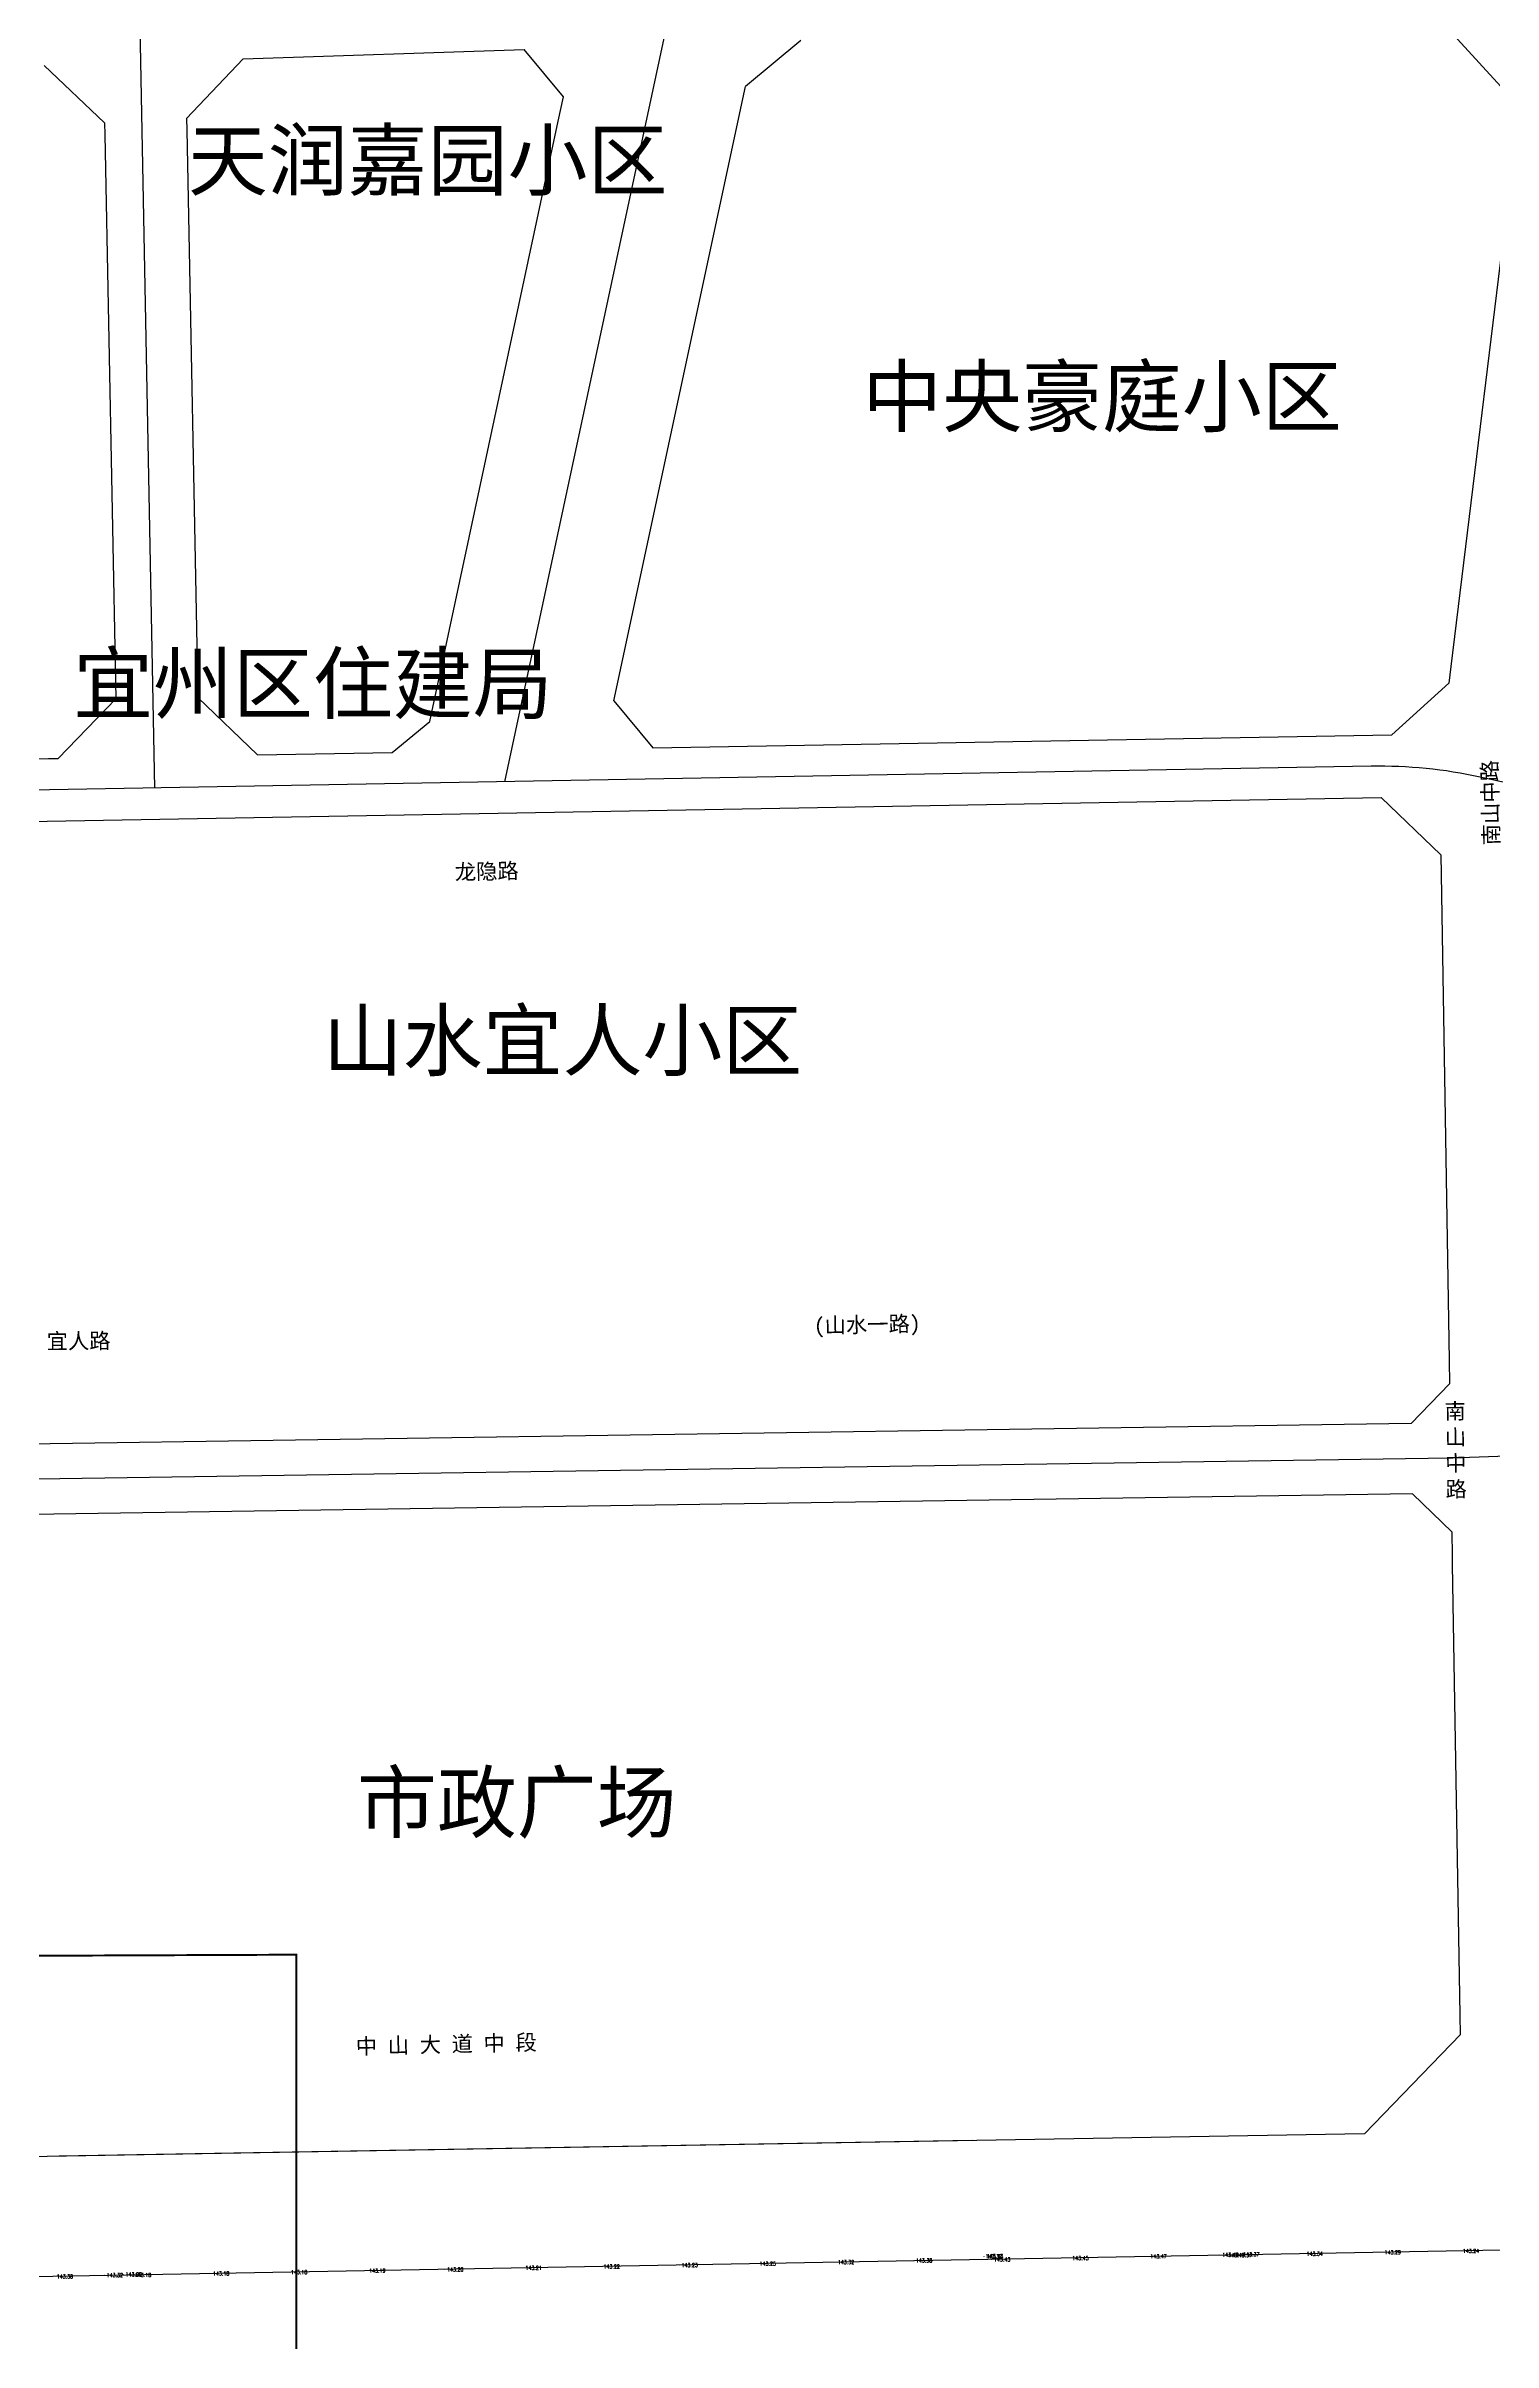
# Model space of a CAD drawing. Extents: x 529262 to 576451, y 2694391 to 2717535.
# Drawn here: x 564003 to 564374, y 2709619 to 2710207 of the extents above; entities that cross this region are included whole.
import ezdxf
from ezdxf.enums import TextEntityAlignment as Align
from ezdxf.xclip import XClip

# ---------------------------------------------------------------- set-up
doc = ezdxf.new("R2010")
doc.units = 0
doc.header["$XCLIPFRAME"] = 0
for name, color, linetype in [('GCD', 8, 'Continuous'), ('PP-COM', 7, 'Continuous'), ('RD-中线', 40, 'Continuous'), ('RD-红线', 7, 'Continuous'), ('RD-路名', 7, 'Continuous'), ('地块名称', 1, 'Continuous')]:
    doc.layers.add(name, color=color, linetype=linetype)
doc.styles.add('HZ', font='rs.shx', dxfattribs={"width": 0.8, "bigfont": 'hztxt.shx'})
doc.styles.add('STYLE1', font='simhei.ttf')
doc.styles.add('黑体', font='simhei.ttf')

# ---------------------------------------------------------------- blocks, each defined once
blk = doc.blocks.new('A$C19FD0107')
at = {"layer": 'RD-中线', "color": 8, "linetype": 'Continuous', "flags": 128}
for points in [[(-6877.29, 15628.22), (-6832.92, 15835.55)], [(-6970.87, 15830.51), (-6966.93, 15626.62)]]:
    blk.add_lwpolyline(points, dxfattribs=at)
at = {"layer": 'RD-中线', "color": 8, "linetype": 'Continuous'}
for points in [[(-6145.95, 15629.53), (-6583.68, 15623.04, -0.057862), (-6611.22, 15625.82), (-6627.55, 15629.41, 0.058625), (-6655.45, 15632.19), (-7132.06, 15623.67)], [(-5280.17, 15276.46), (-7574.88, 15234.77, -0.04855), (-7632.83, 15239.35), (-9762.37, 15617.81)], [(-6142.76, 15464.03), (-6599.13, 15456.2, 0.004476), (-6601.28, 15456.14), (-6632.72, 15455.04, -0.005032), (-6635.13, 15454.98), (-7129.07, 15447.59)]]:
    blk.add_lwpolyline(points, format="xyb", dxfattribs=at)
at = {"layer": 'RD-红线', "color": 8, "linetype": 'Continuous'}
for points in [[(-6617.55, 15801.19), (-6638.07, 15823.6, 0.460299)], [(-6801.49, 15818.15), (-6815.66, 15806.3, 0.344372)], [(-6979.73, 15796.99), (-6995.22, 15811.69, 0.418317)], [(-6944.25, 15813.39), (-6958.74, 15798.11, 0.410122)], [(-6862.24, 15803.7), (-6872.35, 15815.79, 0.487683)], [(-6650.19, 15640.28), (-6635.57, 15653.46, 0.373987)], [(-6991.6, 15634.18), (-6976.87, 15649.47, 0.41465)], [(-6955.87, 15649.8), (-6940.61, 15635.09, 0.413778)], [(-6849.33, 15648.99), (-6839.37, 15636.9, 0.482902)], [(-6906.1, 15635.71), (-6896.5, 15643.62, 0.348707)], [(-6637.61, 15609.48), (-6652.87, 15624.23, 0.414626)], [(-6645.23, 15463.83), (-6635.38, 15473.99, 0.414657)], [(-6634.75, 15435.99), (-6644.9, 15445.83, 0.413771)], [(-6657.19, 15281.9), (-6632.63, 15307.31, 0.413945)]]:
    blk.add_lwpolyline(points, format="xyb", dxfattribs=at)
at = {"layer": 'RD-红线', "color": 8, "linetype": 'Continuous', "flags": 128}
for points in [[(-6944.25, 15813.39), (-6872.35, 15815.79)], [(-6849.33, 15648.99), (-6815.66, 15806.3)], [(-6896.5, 15643.62), (-6863.57, 15797.44), (-6862.24, 15803.7)], [(-6617.55, 15801.19), (-6618.26, 15795.39), (-6635.05, 15657.78), (-6635.57, 15653.46)], [(-6979.73, 15796.99), (-6979.67, 15793.94), (-6976.87, 15649.47)], [(-6958.74, 15798.11), (-6958.69, 15795.15), (-6955.87, 15649.8)], [(-6839.37, 15636.9), (-6650.19, 15640.28)], [(-6940.61, 15635.09), (-6906.1, 15635.71)], [(-7110.19, 15632.07), (-7104.87, 15632.16), (-6994.1, 15634.14), (-6991.6, 15634.18)], [(-7109.93, 15616.07), (-6652.87, 15624.23)], [(-6637.61, 15609.48), (-6637.52, 15604.48), (-6635.47, 15480), (-6635.38, 15473.99)], [(-6632.63, 15307.31), (-6632.71, 15312.3), (-6634.53, 15422.71), (-6634.61, 15427.71), (-6634.65, 15430), (-6634.75, 15435.99)], [(-6657.19, 15281.9), (-6662.19, 15281.81), (-7088.74, 15274.4), (-7089.12, 15274.39)], [(-6991.36, 15276.22), (-6757.63, 15280.28)]]:
    blk.add_lwpolyline(points, dxfattribs=at)
at = {"layer": 'RD-红线', "color": 8, "flags": 128}
for points in [[(-6645.23, 15463.83), (-7102.26, 15457), (-7107.25, 15456.92)], [(-6644.9, 15445.83), (-7106.9, 15438.92)]]:
    blk.add_lwpolyline(points, dxfattribs=at)
blk = doc.blocks.new('GC200')
at = {"linetype": 'Continuous', "const_width": 0.2, "flags": 128}
blk.add_lwpolyline([(-0.1, 0, 1), (0.1, 0, 1)], format="xyb", close=True, dxfattribs=at)

msp = doc.modelspace()

# ---------------------------------------------------------------- linework, layer by layer
at = {"const_width": 0.5}
msp.add_lwpolyline([(563442.786, 2709779.28), (563289.883, 2709779.107), (563289.942, 2709207.494), (563821.958, 2709207.599), (563821.803, 2709279.728), (564067.53, 2709279.755), (564067.347, 2709718.358), (563442.416, 2709715.821), (563442.786, 2709779.28)], dxfattribs=at)

# ---------------------------------------------------------------- block references
at = {"layer": 'GCD', "linetype": 'Continuous'}
ref = msp.add_blockref('GC200', (564243.216, 2709641.078, 143.322), dxfattribs=dict(at, xscale=0.5, yscale=0.5, zscale=0.5))
ref.add_attrib('height', '143.32', dxfattribs={"linetype": 'Continuous', "height": 1, "style": 'HZ', "width": 0.8}).set_placement((564243.816, 2709641.078, 143.322), align=Align.MIDDLE_LEFT)
ref = msp.add_blockref('GC200', (564243.537, 2709641.111, 143.433), dxfattribs=dict(at, xscale=0.5, yscale=0.5, zscale=0.5))
ref.add_attrib('height', '143.43', dxfattribs={"linetype": 'Continuous', "height": 1, "style": 'HZ', "width": 0.8}).set_placement((564244.137, 2709641.111, 143.433), align=Align.MIDDLE_LEFT)
ref = msp.add_blockref('GC200', (564285.394, 2709641.094, 143.47), dxfattribs=dict(at, xscale=0.5, yscale=0.5, zscale=0.5))
ref.add_attrib('height', '143.47', dxfattribs={"linetype": 'Continuous', "height": 1, "style": 'HZ', "width": 0.8}).set_placement((564285.994, 2709641.094, 143.47), align=Align.MIDDLE_LEFT)
ref = msp.add_blockref('GC200', (564303.796, 2709641.474, 143.475), dxfattribs=dict(at, xscale=0.5, yscale=0.5, zscale=0.5))
ref.add_attrib('height', '143.48', dxfattribs={"linetype": 'Continuous', "height": 1, "style": 'HZ', "width": 0.8}).set_placement((564304.396, 2709641.474, 143.475), align=Align.MIDDLE_LEFT)
ref = msp.add_blockref('GC200', (564305.337, 2709641.386, 143.493), dxfattribs=dict(at, xscale=0.5, yscale=0.5, zscale=0.5))
ref.add_attrib('height', '143.49', dxfattribs={"linetype": 'Continuous', "height": 1, "style": 'HZ', "width": 0.8}).set_placement((564305.937, 2709641.386, 143.493), align=Align.MIDDLE_LEFT)
ref = msp.add_blockref('GC200', (564307.282, 2709641.394, 143.365), dxfattribs=dict(at, xscale=0.5, yscale=0.5, zscale=0.5))
ref.add_attrib('height', '143.37', dxfattribs={"linetype": 'Continuous', "height": 1, "style": 'HZ', "width": 0.8}).set_placement((564307.882, 2709641.394, 143.365), align=Align.MIDDLE_LEFT)
ref = msp.add_blockref('GC200', (564309.139, 2709641.598, 143.368), dxfattribs=dict(at, xscale=0.5, yscale=0.5, zscale=0.5))
ref.add_attrib('height', '143.37', dxfattribs={"linetype": 'Continuous', "height": 1, "style": 'HZ', "width": 0.8}).set_placement((564309.739, 2709641.598, 143.368), align=Align.MIDDLE_LEFT)
ref = msp.add_blockref('GC200', (564325.354, 2709641.758, 143.339), dxfattribs=dict(at, xscale=0.5, yscale=0.5, zscale=0.5))
ref.add_attrib('height', '143.34', dxfattribs={"linetype": 'Continuous', "height": 1, "style": 'HZ', "width": 0.8}).set_placement((564325.954, 2709641.758, 143.339), align=Align.MIDDLE_LEFT)
ref = msp.add_blockref('GC200', (564345.367, 2709642.104, 143.29), dxfattribs=dict(at, xscale=0.5, yscale=0.5, zscale=0.5))
ref.add_attrib('height', '143.29', dxfattribs={"linetype": 'Continuous', "height": 1, "style": 'HZ', "width": 0.8}).set_placement((564345.967, 2709642.104, 143.29), align=Align.MIDDLE_LEFT)
ref = msp.add_blockref('GC200', (564345.367, 2709642.104, 143.29), dxfattribs=dict(at, xscale=0.5, yscale=0.5, zscale=0.5))
ref.add_attrib('height', '143.29', dxfattribs={"linetype": 'Continuous', "height": 1, "style": 'HZ', "width": 0.8}).set_placement((564345.967, 2709642.104, 143.29), align=Align.MIDDLE_LEFT)
ref = msp.add_blockref('GC200', (564365.382, 2709642.451, 143.24), dxfattribs=dict(at, xscale=0.5, yscale=0.5, zscale=0.5))
ref.add_attrib('height', '143.24', dxfattribs={"linetype": 'Continuous', "height": 1, "style": 'HZ', "width": 0.8}).set_placement((564365.982, 2709642.451, 143.24), align=Align.MIDDLE_LEFT)
ref = msp.add_blockref('GC200', (564005.418, 2709635.935, 143.38), dxfattribs=dict(at, xscale=0.5, yscale=0.5, zscale=0.5))
ref.add_attrib('height', '143.38', dxfattribs={"linetype": 'Continuous', "height": 1, "style": 'HZ', "width": 0.8}).set_placement((564006.018, 2709635.935, 143.38), align=Align.MIDDLE_LEFT)
ref = msp.add_blockref('GC200', (564018.198, 2709636.285, 143.316), dxfattribs=dict(at, xscale=0.5, yscale=0.5, zscale=0.5))
ref.add_attrib('height', '143.32', dxfattribs={"linetype": 'Continuous', "height": 1, "style": 'HZ', "width": 0.8}).set_placement((564018.798, 2709636.285, 143.316), align=Align.MIDDLE_LEFT)
ref = msp.add_blockref('GC200', (564023.032, 2709636.463, 143.287), dxfattribs=dict(at, xscale=0.5, yscale=0.5, zscale=0.5))
ref.add_attrib('height', '143.29', dxfattribs={"linetype": 'Continuous', "height": 1, "style": 'HZ', "width": 0.8}).set_placement((564023.632, 2709636.463, 143.287), align=Align.MIDDLE_LEFT)
ref = msp.add_blockref('GC200', (564025.412, 2709636.315, 143.18), dxfattribs=dict(at, xscale=0.5, yscale=0.5, zscale=0.5))
ref.add_attrib('height', '143.18', dxfattribs={"linetype": 'Continuous', "height": 1, "style": 'HZ', "width": 0.8}).set_placement((564026.012, 2709636.315, 143.18), align=Align.MIDDLE_LEFT)
ref = msp.add_blockref('GC200', (564045.415, 2709636.68, 143.18), dxfattribs=dict(at, xscale=0.5, yscale=0.5, zscale=0.5))
ref.add_attrib('height', '143.18', dxfattribs={"linetype": 'Continuous', "height": 1, "style": 'HZ', "width": 0.8}).set_placement((564046.015, 2709636.68, 143.18), align=Align.MIDDLE_LEFT)
ref = msp.add_blockref('GC200', (564065.372, 2709637.052, 143.18), dxfattribs=dict(at, xscale=0.5, yscale=0.5, zscale=0.5))
ref.add_attrib('height', '143.18', dxfattribs={"linetype": 'Continuous', "height": 1, "style": 'HZ', "width": 0.8}).set_placement((564065.972, 2709637.052, 143.18), align=Align.MIDDLE_LEFT)
ref = msp.add_blockref('GC200', (564085.397, 2709637.406, 143.19), dxfattribs=dict(at, xscale=0.5, yscale=0.5, zscale=0.5))
ref.add_attrib('height', '143.19', dxfattribs={"linetype": 'Continuous', "height": 1, "style": 'HZ', "width": 0.8}).set_placement((564085.997, 2709637.406, 143.19), align=Align.MIDDLE_LEFT)
ref = msp.add_blockref('GC200', (564105.347, 2709637.722, 143.2), dxfattribs=dict(at, xscale=0.5, yscale=0.5, zscale=0.5))
ref.add_attrib('height', '143.20', dxfattribs={"linetype": 'Continuous', "height": 1, "style": 'HZ', "width": 0.8}).set_placement((564105.947, 2709637.722, 143.2), align=Align.MIDDLE_LEFT)
ref = msp.add_blockref('GC200', (564125.409, 2709638.129, 143.211), dxfattribs=dict(at, xscale=0.5, yscale=0.5, zscale=0.5))
ref.add_attrib('height', '143.21', dxfattribs={"linetype": 'Continuous', "height": 1, "style": 'HZ', "width": 0.8}).set_placement((564126.009, 2709638.129, 143.211), align=Align.MIDDLE_LEFT)
ref = msp.add_blockref('GC200', (564145.389, 2709638.462, 143.22), dxfattribs=dict(at, xscale=0.5, yscale=0.5, zscale=0.5))
ref.add_attrib('height', '143.22', dxfattribs={"linetype": 'Continuous', "height": 1, "style": 'HZ', "width": 0.8}).set_placement((564145.989, 2709638.462, 143.22), align=Align.MIDDLE_LEFT)
ref = msp.add_blockref('GC200', (564165.366, 2709638.838, 143.23), dxfattribs=dict(at, xscale=0.5, yscale=0.5, zscale=0.5))
ref.add_attrib('height', '143.23', dxfattribs={"linetype": 'Continuous', "height": 1, "style": 'HZ', "width": 0.8}).set_placement((564165.966, 2709638.838, 143.23), align=Align.MIDDLE_LEFT)
ref = msp.add_blockref('GC200', (564185.346, 2709639.21, 143.253), dxfattribs=dict(at, xscale=0.5, yscale=0.5, zscale=0.5))
ref.add_attrib('height', '143.25', dxfattribs={"linetype": 'Continuous', "height": 1, "style": 'HZ', "width": 0.8}).set_placement((564185.946, 2709639.21, 143.253), align=Align.MIDDLE_LEFT)
ref = msp.add_blockref('GC200', (564205.386, 2709639.58, 143.32), dxfattribs=dict(at, xscale=0.5, yscale=0.5, zscale=0.5))
ref.add_attrib('height', '143.32', dxfattribs={"linetype": 'Continuous', "height": 1, "style": 'HZ', "width": 0.8}).set_placement((564205.986, 2709639.58, 143.32), align=Align.MIDDLE_LEFT)
ref = msp.add_blockref('GC200', (564225.365, 2709640.014, 143.38), dxfattribs=dict(at, xscale=0.5, yscale=0.5, zscale=0.5))
ref.add_attrib('height', '143.38', dxfattribs={"linetype": 'Continuous', "height": 1, "style": 'HZ', "width": 0.8}).set_placement((564225.965, 2709640.014, 143.38), align=Align.MIDDLE_LEFT)
ref = msp.add_blockref('GC200', (564245.364, 2709640.274, 143.432), dxfattribs=dict(at, xscale=0.5, yscale=0.5, zscale=0.5))
ref.add_attrib('height', '143.43', dxfattribs={"linetype": 'Continuous', "height": 1, "style": 'HZ', "width": 0.8}).set_placement((564245.964, 2709640.274, 143.432), align=Align.MIDDLE_LEFT)
ref = msp.add_blockref('GC200', (564265.392, 2709640.648, 143.45), dxfattribs=dict(at, xscale=0.5, yscale=0.5, zscale=0.5))
ref.add_attrib('height', '143.45', dxfattribs={"linetype": 'Continuous', "height": 1, "style": 'HZ', "width": 0.8}).set_placement((564265.992, 2709640.648, 143.45), align=Align.MIDDLE_LEFT)
at = {"layer": 'PP-COM'}
ref = msp.add_blockref('A$C19FD0107', (570997.993, 2694390.603), dxfattribs=at)
XClip(ref).set_block_clipping_path([(-9366.4383134884, 14428.6043910822), (-3328.4480743363, 17452.7484863754)])

# ---------------------------------------------------------------- texts
at = {"layer": 'RD-路名', "color": 7, "style": '黑体'}
for s, rotation, p in [('南山中路', 91.309357, (564372.948, 2710013.461)), (' 龙隐路', 1.309357, (564114.737, 2709995.921)), ('(山水一路)', 1.309357, (564213.509, 2709879.555)), ('   宜人路', 0.384447, (564007.529, 2709875.658)), ('  中 山 大 道 中 段', 1.309357, (564103.016, 2709695.44))]:
    msp.add_text(s, height=4, rotation=rotation, dxfattribs=at).set_placement(p, align=Align.MIDDLE)
at = {"layer": 'RD-路名', "color": 7, "linetype": 'Continuous', "insert": (564361.255, 2709859.576), "char_height": 4, "width": 50.99419, "attachment_point": 1, "rotation": 0.789961, "style": '黑体'}
msp.add_mtext('南\\P山\\P中\\P路', dxfattribs=at)
at = {"layer": '地块名称', "color": 1, "style": 'STYLE1'}
for s, p in [('天润嘉园小区', (564039.6, 2710170.566)), ('中央豪庭小区', (564212.224, 2710110.006)), ('宜州区住建局', (564010.222, 2710036.519)), ('山水宜人小区', (564074.133, 2709945.051)), ('市政广场', (564082.879, 2709749.88))]:
    msp.add_text(s, height=15, dxfattribs=at).set_placement(p)

doc.saveas('drawing.dxf')
